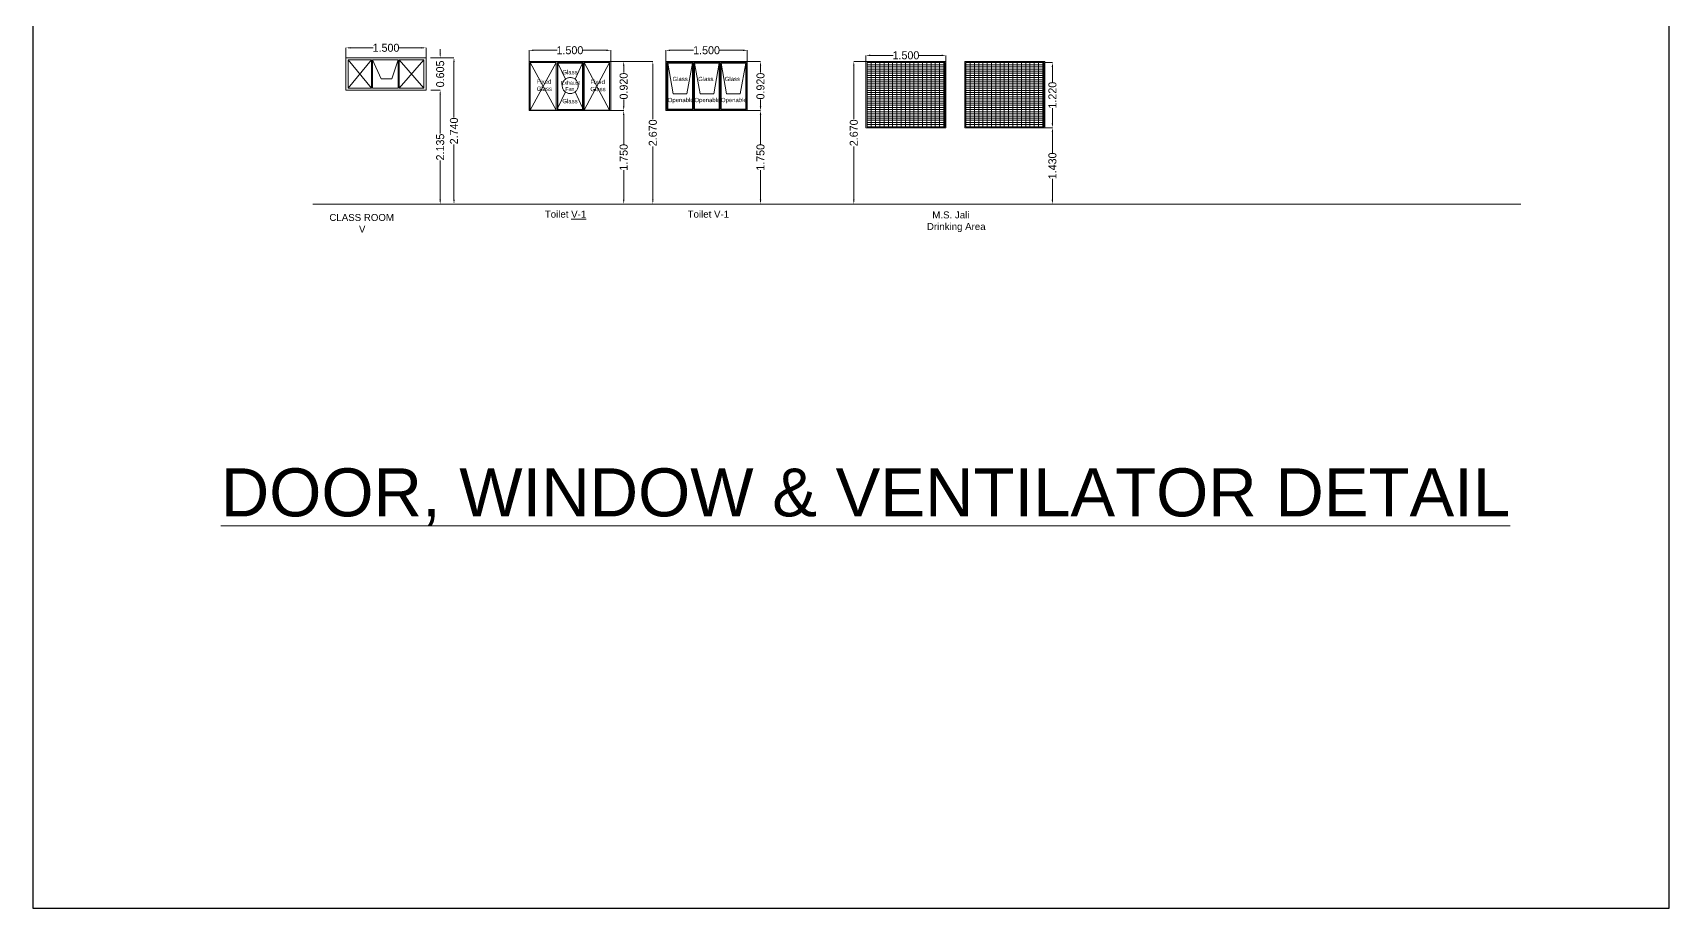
# Model space of a CAD drawing. Header units: millimetres. Extents: x 3614 to 12428, y -844 to 6844.
# Drawn here: x 5634.69 to 5665.36, y -804.08 to -787.68 of the extents above; entities that cross this region are included whole.
import ezdxf

# ---------------------------------------------------------------- set-up
doc = ezdxf.new("R2010")
doc.units = ezdxf.units.MM
doc.header["$LTSCALE"] = 40
doc.header["$MEASUREMENT"] = 0
doc.header["$PDMODE"] = 32
doc.header["$PDSIZE"] = 0.02
doc.linetypes.add('DASHED', pattern=[0.75, 0.5, -0.25])
doc.layers.get('Defpoints').update_dxf_attribs({"linetype": 'CONTINUOUS', "lineweight": 20})
for name, color, linetype, lineweight in [('brick Hatch', 30, 'CONTINUOUS', 13), ('CUBICAL TOILET', 160, 'CONTINUOUS', 15), ('Dim', 220, 'CONTINUOUS', 15), ('Dotted', 23, 'DASHED', 15), ('FLOOR FINISH', 10, 'CONTINUOUS', 15), ('TEXT', 7, 'CONTINUOUS', 20), ('Ventilator', 6, 'DASHED', 18), ('Wall', 7, 'CONTINUOUS', 30)]:
    doc.layers.add(name, color=color, linetype=linetype, lineweight=lineweight)
doc.styles.add('DIM', font='arial.ttf')
doc.styles.add('L120', font='simplex.shx', dxfattribs={"height": 1})
doc.styles.add('Tabrej', font='GOTHIC.TTF')
doc.dimstyles.new('Tabrej', dxfattribs={"dimtxt": 0.5, "dimasz": 0.45, "dimexe": 0.18, "dimexo": 0.0625, "dimgap": 0.09, "dimtad": 0, "dimdec": 3, "dimzin": 0, "dimdsep": 46, "dimtxsty": 'Tabrej', "dimcen": 0, "dimclrd": 256, "dimclre": 256, "dimclrt": 7, "dimaunit": 1, "dimadec": 3, "dimazin": 0, "dimtfac": 1, "dimtdec": 3, "dimtofl": 0, "dimtmove": 0, "dimatfit": 3, "dimfxl": 0, "dimtolj": 1, "dimtzin": 0, "dimlwd": -1, "dimlwe": -1, "dimarcsym": 0})

# ---------------------------------------------------------------- blocks, each defined once
blk = doc.blocks.new('*D319')
at = {"layer": 'Defpoints', "color": 0, "ltscale": 0.05, "transparency": 16777216}
for p in [(5642.143, -788.15), (5642.152, -788.755), (5642.326, -788.755)]:
    blk.add_point(p, dxfattribs=at)
at = {"layer": 'Dim', "ltscale": 0.05, "transparency": 16777216}
for p, q in [((5642.326, -788.07), (5642.326, -787.99)), ((5642.143, -788.15), (5642.326, -788.15)), ((5642.152, -788.755), (5642.326, -788.755)), ((5642.326, -788.835), (5642.326, -788.915))]:
    blk.add_line(p, q, dxfattribs=at)
for points in [[(5642.312, -788.07), (5642.339, -788.07), (5642.326, -788.15)], [(5642.312, -788.835), (5642.339, -788.835), (5642.326, -788.755)]]:
    blk.add_solid(points, dxfattribs=at)
at = {"layer": 'Dim', "color": 7, "ltscale": 0.05, "transparency": 16777216, "insert": (5642.326, -788.452), "char_height": 0.15, "attachment_point": 5, "rotation": 90, "style": 'Tabrej'}
blk.add_mtext('\\A1;0.605', dxfattribs=at)
blk = doc.blocks.new('*D320')
at = {"layer": 'Defpoints', "color": 0, "ltscale": 0.05, "transparency": 16777216}
for p in [(5642.06, -787.963), (5640.56, -788.15), (5642.06, -788.15)]:
    blk.add_point(p, dxfattribs=at)
at = {"layer": 'Dim', "ltscale": 0.05, "transparency": 16777216}
for p, q in [((5640.56, -788.15), (5640.56, -787.963)), ((5640.64, -787.963), (5641.068, -787.963)), ((5641.98, -787.963), (5641.552, -787.963)), ((5642.06, -788.15), (5642.06, -787.963))]:
    blk.add_line(p, q, dxfattribs=at)
for points in [[(5640.64, -787.95), (5640.64, -787.976), (5640.56, -787.963)], [(5641.98, -787.95), (5641.98, -787.976), (5642.06, -787.963)]]:
    blk.add_solid(points, dxfattribs=at)
at = {"layer": 'Dim', "color": 7, "ltscale": 0.05, "transparency": 16777216, "insert": (5641.31, -787.963), "char_height": 0.15, "attachment_point": 5, "style": 'Tabrej'}
blk.add_mtext('\\A1;1.500', dxfattribs=at)
blk = doc.blocks.new('*D321')
at = {"layer": 'Defpoints', "color": 0, "ltscale": 0.05, "transparency": 16777216}
for p in [(5642.152, -788.755), (5642.03, -790.89), (5642.326, -790.89)]:
    blk.add_point(p, dxfattribs=at)
at = {"layer": 'Dim', "ltscale": 0.05, "transparency": 16777216}
for p, q in [((5642.152, -788.755), (5642.326, -788.755)), ((5642.326, -788.835), (5642.326, -789.57)), ((5642.326, -790.81), (5642.326, -790.075)), ((5642.03, -790.89), (5642.326, -790.89))]:
    blk.add_line(p, q, dxfattribs=at)
for points in [[(5642.312, -788.835), (5642.339, -788.835), (5642.326, -788.755)], [(5642.312, -790.81), (5642.339, -790.81), (5642.326, -790.89)]]:
    blk.add_solid(points, dxfattribs=at)
at = {"layer": 'Dim', "color": 7, "ltscale": 0.05, "transparency": 16777216, "insert": (5642.326, -789.822), "char_height": 0.15, "attachment_point": 5, "rotation": 90, "style": 'Tabrej'}
blk.add_mtext('\\A1;2.135', dxfattribs=at)
blk = doc.blocks.new('*D322')
at = {"layer": 'Defpoints', "color": 0, "ltscale": 0.05, "transparency": 16777216}
for p in [(5642.173, -788.15), (5642.584, -790.89), (5642.584, -790.89)]:
    blk.add_point(p, dxfattribs=at)
at = {"layer": 'Dim', "ltscale": 0.05, "transparency": 16777216}
for p, q in [((5642.173, -788.15), (5642.584, -788.15)), ((5642.584, -788.23), (5642.584, -789.266)), ((5642.584, -790.81), (5642.584, -789.774))]:
    blk.add_line(p, q, dxfattribs=at)
for points in [[(5642.571, -788.23), (5642.597, -788.23), (5642.584, -788.15)], [(5642.571, -790.81), (5642.597, -790.81), (5642.584, -790.89)]]:
    blk.add_solid(points, dxfattribs=at)
at = {"layer": 'Dim', "color": 7, "ltscale": 0.05, "transparency": 16777216, "insert": (5642.584, -789.52), "char_height": 0.15, "attachment_point": 5, "rotation": 90, "style": 'Tabrej'}
blk.add_mtext('\\A1;2.740', dxfattribs=at)
blk = doc.blocks.new('*D305')
at = {"layer": 'Defpoints', "color": 0, "ltscale": 0.05, "transparency": 16777216}
for p in [(5653.659, -788.24), (5653.801, -788.24), (5653.659, -789.46)]:
    blk.add_point(p, dxfattribs=at)
at = {"layer": 'Dim', "ltscale": 0.05, "transparency": 16777216}
for p, q in [((5653.659, -788.24), (5653.801, -788.24)), ((5653.801, -788.32), (5653.801, -788.608)), ((5653.801, -789.38), (5653.801, -789.093)), ((5653.659, -789.46), (5653.801, -789.46))]:
    blk.add_line(p, q, dxfattribs=at)
for points in [[(5653.787, -788.32), (5653.814, -788.32), (5653.801, -788.24)], [(5653.787, -789.38), (5653.814, -789.38), (5653.801, -789.46)]]:
    blk.add_solid(points, dxfattribs=at)
at = {"layer": 'Dim', "color": 7, "ltscale": 0.05, "transparency": 16777216, "insert": (5653.801, -788.85), "char_height": 0.15, "attachment_point": 5, "rotation": 90, "style": 'Tabrej'}
blk.add_mtext('\\A1;1.220', dxfattribs=at)
blk = doc.blocks.new('*D306')
at = {"layer": 'Defpoints', "color": 0, "ltscale": 0.05, "transparency": 16777216}
for p in [(5650.335, -788.22), (5650.078, -790.89), (5650.335, -790.89)]:
    blk.add_point(p, dxfattribs=at)
at = {"layer": 'Dim', "ltscale": 0.05, "transparency": 16777216}
for p, q in [((5650.335, -788.22), (5650.078, -788.22)), ((5650.078, -788.3), (5650.078, -789.301)), ((5650.078, -790.81), (5650.078, -789.809)), ((5650.335, -790.89), (5650.078, -790.89))]:
    blk.add_line(p, q, dxfattribs=at)
for points in [[(5650.064, -788.3), (5650.091, -788.3), (5650.078, -788.22)], [(5650.064, -790.81), (5650.091, -790.81), (5650.078, -790.89)]]:
    blk.add_solid(points, dxfattribs=at)
at = {"layer": 'Dim', "color": 7, "ltscale": 0.05, "transparency": 16777216, "insert": (5650.078, -789.555), "char_height": 0.15, "attachment_point": 5, "rotation": 90, "style": 'Tabrej'}
blk.add_mtext('\\A1;2.670', dxfattribs=at)
blk = doc.blocks.new('*D307')
at = {"layer": 'Defpoints', "color": 0, "ltscale": 0.05, "transparency": 16777216}
for p in [(5653.801, -789.46), (5653.701, -790.89), (5653.801, -790.89)]:
    blk.add_point(p, dxfattribs=at)
at = {"layer": 'Dim', "ltscale": 0.05, "transparency": 16777216}
for p, q in [((5653.801, -789.54), (5653.801, -789.933)), ((5653.801, -790.81), (5653.801, -790.417)), ((5653.701, -790.89), (5653.801, -790.89))]:
    blk.add_line(p, q, dxfattribs=at)
for points in [[(5653.787, -789.54), (5653.814, -789.54), (5653.801, -789.46)], [(5653.787, -790.81), (5653.814, -790.81), (5653.801, -790.89)]]:
    blk.add_solid(points, dxfattribs=at)
at = {"layer": 'Dim', "color": 7, "ltscale": 0.05, "transparency": 16777216, "insert": (5653.801, -790.175), "char_height": 0.15, "attachment_point": 5, "rotation": 90, "style": 'Tabrej'}
blk.add_mtext('\\A1;1.430', dxfattribs=at)
blk = doc.blocks.new('*D308')
at = {"layer": 'Defpoints', "color": 0, "ltscale": 0.05, "transparency": 16777216}
for p in [(5645.521, -789.14), (5645.521, -790.89), (5645.765, -790.89)]:
    blk.add_point(p, dxfattribs=at)
at = {"layer": 'Dim', "ltscale": 0.05, "transparency": 16777216}
for p, q in [((5645.521, -789.14), (5645.765, -789.14)), ((5645.765, -789.22), (5645.765, -789.773)), ((5645.765, -790.81), (5645.765, -790.257)), ((5645.521, -790.89), (5645.765, -790.89))]:
    blk.add_line(p, q, dxfattribs=at)
for points in [[(5645.752, -789.22), (5645.778, -789.22), (5645.765, -789.14)], [(5645.752, -790.81), (5645.778, -790.81), (5645.765, -790.89)]]:
    blk.add_solid(points, dxfattribs=at)
at = {"layer": 'Dim', "color": 7, "ltscale": 0.05, "transparency": 16777216, "insert": (5645.765, -790.015), "char_height": 0.15, "attachment_point": 5, "rotation": 90, "style": 'Tabrej'}
blk.add_mtext('\\A1;1.750 ', dxfattribs=at)
blk = doc.blocks.new('*D309')
at = {"layer": 'Defpoints', "color": 0, "ltscale": 0.05, "transparency": 16777216}
for p in [(5645.521, -788.22), (5645.765, -788.22), (5645.521, -789.14)]:
    blk.add_point(p, dxfattribs=at)
at = {"layer": 'Dim', "ltscale": 0.05, "transparency": 16777216}
for p, q in [((5645.521, -788.22), (5645.765, -788.22)), ((5645.765, -788.3), (5645.765, -788.427)), ((5645.521, -789.14), (5645.765, -789.14)), ((5645.765, -789.06), (5645.765, -788.934))]:
    blk.add_line(p, q, dxfattribs=at)
for points in [[(5645.752, -788.3), (5645.778, -788.3), (5645.765, -788.22)], [(5645.752, -789.06), (5645.778, -789.06), (5645.765, -789.14)]]:
    blk.add_solid(points, dxfattribs=at)
at = {"layer": 'Dim', "color": 7, "ltscale": 0.05, "transparency": 16777216, "insert": (5645.765, -788.68), "char_height": 0.15, "attachment_point": 5, "rotation": 90, "style": 'Tabrej'}
blk.add_mtext('\\A1;0.920', dxfattribs=at)
blk = doc.blocks.new('*D310')
at = {"layer": 'Defpoints', "color": 0, "ltscale": 0.05, "transparency": 16777216}
for p in [(5645.521, -788.22), (5645.521, -790.89), (5646.311, -790.89)]:
    blk.add_point(p, dxfattribs=at)
at = {"layer": 'Dim', "ltscale": 0.05, "transparency": 16777216}
for p, q in [((5645.521, -788.22), (5646.311, -788.22)), ((5646.311, -788.3), (5646.311, -789.301)), ((5646.311, -790.81), (5646.311, -789.809)), ((5645.521, -790.89), (5646.311, -790.89))]:
    blk.add_line(p, q, dxfattribs=at)
for points in [[(5646.298, -788.3), (5646.324, -788.3), (5646.311, -788.22)], [(5646.298, -790.81), (5646.324, -790.81), (5646.311, -790.89)]]:
    blk.add_solid(points, dxfattribs=at)
at = {"layer": 'Dim', "color": 7, "ltscale": 0.05, "transparency": 16777216, "insert": (5646.311, -789.555), "char_height": 0.15, "attachment_point": 5, "rotation": 90, "style": 'Tabrej'}
blk.add_mtext('\\A1;2.670 ', dxfattribs=at)
blk = doc.blocks.new('*D311')
at = {"layer": 'Defpoints', "color": 0, "ltscale": 0.05, "transparency": 16777216}
for p in [(5643.993, -788.22), (5645.521, -788.009), (5645.521, -788.22)]:
    blk.add_point(p, dxfattribs=at)
at = {"layer": 'Dim', "ltscale": 0.05, "transparency": 16777216}
for p, q in [((5643.993, -788.22), (5643.993, -788.009)), ((5644.073, -788.009), (5644.515, -788.009)), ((5645.441, -788.009), (5644.999, -788.009)), ((5645.521, -788.22), (5645.521, -788.009))]:
    blk.add_line(p, q, dxfattribs=at)
for points in [[(5644.073, -787.996), (5644.073, -788.023), (5643.993, -788.009)], [(5645.441, -787.996), (5645.441, -788.023), (5645.521, -788.009)]]:
    blk.add_solid(points, dxfattribs=at)
at = {"layer": 'Dim', "color": 7, "ltscale": 0.05, "transparency": 16777216, "insert": (5644.757, -788.009), "char_height": 0.15, "attachment_point": 5, "style": 'Tabrej'}
blk.add_mtext('\\A1;1.500 ', dxfattribs=at)
blk = doc.blocks.new('*D312')
at = {"layer": 'Defpoints', "color": 0, "ltscale": 0.05, "transparency": 16777216}
for p in [(5648.101, -789.14), (5648.101, -790.89), (5648.329, -790.89)]:
    blk.add_point(p, dxfattribs=at)
at = {"layer": 'Dim', "ltscale": 0.05, "transparency": 16777216}
for p, q in [((5648.101, -789.14), (5648.329, -789.14)), ((5648.329, -789.22), (5648.329, -789.773)), ((5648.329, -790.81), (5648.329, -790.257)), ((5648.101, -790.89), (5648.329, -790.89))]:
    blk.add_line(p, q, dxfattribs=at)
for points in [[(5648.316, -789.22), (5648.343, -789.22), (5648.329, -789.14)], [(5648.316, -790.81), (5648.343, -790.81), (5648.329, -790.89)]]:
    blk.add_solid(points, dxfattribs=at)
at = {"layer": 'Dim', "color": 7, "ltscale": 0.05, "transparency": 16777216, "insert": (5648.329, -790.015), "char_height": 0.15, "attachment_point": 5, "rotation": 90, "style": 'Tabrej'}
blk.add_mtext('\\A1;1.750 ', dxfattribs=at)
blk = doc.blocks.new('*D313')
at = {"layer": 'Defpoints', "color": 0, "ltscale": 0.05, "transparency": 16777216}
for p in [(5648.082, -788.22), (5648.329, -788.22), (5648.082, -789.14)]:
    blk.add_point(p, dxfattribs=at)
at = {"layer": 'Dim', "ltscale": 0.05, "transparency": 16777216}
for p, q in [((5648.082, -788.22), (5648.329, -788.22)), ((5648.329, -788.3), (5648.329, -788.427)), ((5648.082, -789.14), (5648.329, -789.14)), ((5648.329, -789.06), (5648.329, -788.934))]:
    blk.add_line(p, q, dxfattribs=at)
for points in [[(5648.316, -788.3), (5648.343, -788.3), (5648.329, -788.22)], [(5648.316, -789.06), (5648.343, -789.06), (5648.329, -789.14)]]:
    blk.add_solid(points, dxfattribs=at)
at = {"layer": 'Dim', "color": 7, "ltscale": 0.05, "transparency": 16777216, "insert": (5648.329, -788.68), "char_height": 0.15, "attachment_point": 5, "rotation": 90, "style": 'Tabrej'}
blk.add_mtext('\\A1;0.920', dxfattribs=at)
blk = doc.blocks.new('*D314')
at = {"layer": 'Defpoints', "color": 0, "ltscale": 0.05, "transparency": 16777216}
for p in [(5646.554, -788.009), (5646.554, -788.22), (5648.082, -788.22)]:
    blk.add_point(p, dxfattribs=at)
at = {"layer": 'Dim', "ltscale": 0.05, "transparency": 16777216}
for p, q in [((5646.554, -788.22), (5646.554, -788.009)), ((5646.634, -788.009), (5647.076, -788.009)), ((5648.002, -788.009), (5647.56, -788.009)), ((5648.082, -788.22), (5648.082, -788.009))]:
    blk.add_line(p, q, dxfattribs=at)
for points in [[(5646.634, -787.996), (5646.634, -788.023), (5646.554, -788.009)], [(5648.002, -787.996), (5648.002, -788.023), (5648.082, -788.009)]]:
    blk.add_solid(points, dxfattribs=at)
at = {"layer": 'Dim', "color": 7, "ltscale": 0.05, "transparency": 16777216, "insert": (5647.318, -788.009), "char_height": 0.15, "attachment_point": 5, "style": 'Tabrej'}
blk.add_mtext('\\A1;1.500', dxfattribs=at)
blk = doc.blocks.new('*D359')
at = {"layer": 'Defpoints', "color": 0, "ltscale": 0.05, "transparency": 16777216}
for p in [(5650.305, -788.22), (5651.805, -788.104), (5651.805, -788.22)]:
    blk.add_point(p, dxfattribs=at)
at = {"layer": 'Dim', "ltscale": 0.05, "transparency": 16777216}
for p, q in [((5650.305, -788.22), (5650.305, -788.104)), ((5650.385, -788.104), (5650.813, -788.104)), ((5651.725, -788.104), (5651.298, -788.104)), ((5651.805, -788.22), (5651.805, -788.104))]:
    blk.add_line(p, q, dxfattribs=at)
for points in [[(5650.385, -788.091), (5650.385, -788.118), (5650.305, -788.104)], [(5651.725, -788.091), (5651.725, -788.118), (5651.805, -788.104)]]:
    blk.add_solid(points, dxfattribs=at)
at = {"layer": 'Dim', "color": 7, "ltscale": 0.05, "transparency": 16777216, "insert": (5651.055, -788.104), "char_height": 0.15, "attachment_point": 5, "style": 'Tabrej'}
blk.add_mtext('\\A1;1.500', dxfattribs=at)

msp = doc.modelspace()

# ---------------------------------------------------------------- linework, layer by layer
at = {"layer": 'brick Hatch', "ltscale": 0.05}
for p, q in [((5650.3254, -789.4403), (5650.3254, -788.2403)), ((5650.3254, -788.2403), (5651.7854, -788.2403)), ((5650.3254, -788.2803), (5651.7854, -788.2803)), ((5650.4054, -789.4403), (5650.4054, -788.2403)), ((5650.4854, -789.4403), (5650.4854, -788.2403)), ((5650.5654, -789.4403), (5650.5654, -788.2403)), ((5650.6454, -789.4403), (5650.6454, -788.2403)), ((5650.7254, -789.4403), (5650.7254, -788.2403)), ((5650.8054, -789.4403), (5650.8054, -788.2403)), ((5650.8854, -789.4403), (5650.8854, -788.2403)), ((5650.9654, -789.4403), (5650.9654, -788.2403)), ((5651.0454, -789.4403), (5651.0454, -788.2403)), ((5651.1254, -789.4403), (5651.1254, -788.2403)), ((5651.2054, -789.4403), (5651.2054, -788.2403)), ((5651.2854, -789.4403), (5651.2854, -788.2403)), ((5651.3654, -789.4403), (5651.3654, -788.2403)), ((5651.4454, -789.4403), (5651.4454, -788.2403)), ((5651.5254, -789.4403), (5651.5254, -788.2403)), ((5651.6054, -789.4403), (5651.6054, -788.2403)), ((5651.6854, -789.4403), (5651.6854, -788.2403)), ((5651.7654, -789.4403), (5651.7654, -788.2403)), ((5652.179, -788.2803), (5653.639, -788.2803)), ((5652.259, -789.4403), (5652.259, -788.2403)), ((5652.339, -789.4403), (5652.339, -788.2403)), ((5652.419, -789.4403), (5652.419, -788.2403)), ((5652.499, -789.4403), (5652.499, -788.2403)), ((5652.579, -789.4403), (5652.579, -788.2403)), ((5652.659, -789.4403), (5652.659, -788.2403)), ((5652.739, -789.4403), (5652.739, -788.2403)), ((5652.819, -789.4403), (5652.819, -788.2403)), ((5652.899, -789.4403), (5652.899, -788.2403)), ((5652.979, -789.4403), (5652.979, -788.2403)), ((5653.059, -789.4403), (5653.059, -788.2403)), ((5653.139, -789.4403), (5653.139, -788.2403)), ((5653.219, -789.4403), (5653.219, -788.2403)), ((5653.299, -789.4403), (5653.299, -788.2403)), ((5653.379, -789.4403), (5653.379, -788.2403)), ((5653.459, -789.4403), (5653.459, -788.2403)), ((5653.539, -789.4403), (5653.539, -788.2403)), ((5653.619, -789.4403), (5653.619, -788.2403)), ((5650.3254, -788.3203), (5651.7854, -788.3203)), ((5650.3254, -788.3603), (5651.7854, -788.3603)), ((5650.3254, -788.4003), (5651.7854, -788.4003)), ((5650.3254, -788.4403), (5651.7854, -788.4403)), ((5650.3254, -788.4803), (5651.7854, -788.4803)), ((5650.3254, -788.5203), (5651.7854, -788.5203)), ((5650.3254, -788.5603), (5651.7854, -788.5603)), ((5650.3254, -788.6003), (5651.7854, -788.6003)), ((5652.179, -788.3203), (5653.639, -788.3203)), ((5652.179, -788.3603), (5653.639, -788.3603)), ((5652.179, -788.4003), (5653.639, -788.4003)), ((5652.179, -788.4403), (5653.639, -788.4403)), ((5652.179, -788.4803), (5653.639, -788.4803)), ((5652.179, -788.5203), (5653.639, -788.5203)), ((5652.179, -788.5603), (5653.639, -788.5603)), ((5652.179, -788.6003), (5653.639, -788.6003)), ((5650.3254, -788.6403), (5651.7854, -788.6403)), ((5650.3254, -788.6803), (5651.7854, -788.6803)), ((5650.3254, -788.7203), (5651.7854, -788.7203)), ((5650.3254, -788.7603), (5651.7854, -788.7603)), ((5650.3254, -788.8003), (5651.7854, -788.8003)), ((5650.3254, -788.8403), (5651.7854, -788.8403)), ((5650.3254, -788.8803), (5651.7854, -788.8803)), ((5652.179, -788.6403), (5653.639, -788.6403)), ((5652.179, -788.6803), (5653.639, -788.6803)), ((5652.179, -788.7203), (5653.639, -788.7203)), ((5652.179, -788.7603), (5653.639, -788.7603)), ((5652.179, -788.8003), (5653.639, -788.8003)), ((5652.179, -788.8403), (5653.639, -788.8403)), ((5652.179, -788.8803), (5653.639, -788.8803)), ((5650.3254, -788.9203), (5651.7854, -788.9203)), ((5650.3254, -788.9603), (5651.7854, -788.9603)), ((5650.3254, -789.0003), (5651.7854, -789.0003)), ((5650.3254, -789.0403), (5651.7854, -789.0403)), ((5650.3254, -789.0803), (5651.7854, -789.0803)), ((5650.3254, -789.1203), (5651.7854, -789.1203)), ((5650.3254, -789.1603), (5651.7854, -789.1603)), ((5650.3254, -789.2003), (5651.7854, -789.2003)), ((5652.179, -788.9203), (5653.639, -788.9203)), ((5652.179, -788.9603), (5653.639, -788.9603)), ((5652.179, -789.0003), (5653.639, -789.0003)), ((5652.179, -789.0403), (5653.639, -789.0403)), ((5652.179, -789.0803), (5653.639, -789.0803)), ((5652.179, -789.1203), (5653.639, -789.1203)), ((5652.179, -789.1603), (5653.639, -789.1603)), ((5652.179, -789.2003), (5653.639, -789.2003)), ((5650.3254, -789.2403), (5651.7854, -789.2403)), ((5650.3254, -789.2803), (5651.7854, -789.2803)), ((5650.3254, -789.3203), (5651.7854, -789.3203)), ((5650.3254, -789.3603), (5651.7854, -789.3603)), ((5650.3254, -789.4003), (5651.7854, -789.4003)), ((5652.179, -789.2403), (5653.639, -789.2403)), ((5652.179, -789.2803), (5653.639, -789.2803)), ((5652.179, -789.3203), (5653.639, -789.3203)), ((5652.179, -789.3603), (5653.639, -789.3603)), ((5652.179, -789.4003), (5653.639, -789.4003))]:
    msp.add_line(p, q, dxfattribs=at)
at = {"layer": 'CUBICAL TOILET', "ltscale": 0.05}
msp.add_line((5647.4481, -789.1403), (5647.4356, -789.1403), dxfattribs=at)
at = {"layer": 'Dotted', "ltscale": 0.15}
for p, q in [((5641.0353, -788.188), (5640.5978, -788.717)), ((5640.5978, -788.188), (5641.0353, -788.717)), ((5641.0553, -788.188), (5641.2208, -788.5459)), ((5641.5378, -788.188), (5641.4202, -788.5459)), ((5641.5578, -788.188), (5642.0218, -788.717)), ((5641.5578, -788.717), (5642.0218, -788.188)), ((5644.5016, -788.2403), (5644.0132, -789.1303)), ((5644.0132, -788.2403), (5644.5016, -789.1303)), ((5644.672, -788.5509), (5644.5316, -788.2503)), ((5644.8536, -788.5509), (5644.9941, -788.2503)), ((5645.0241, -789.1303), (5645.5012, -788.2403)), ((5645.0241, -788.2403), (5645.5012, -789.1303)), ((5646.5898, -788.2503), (5646.6929, -788.8233)), ((5647.0523, -788.2503), (5646.9491, -788.8233)), ((5647.0923, -788.2503), (5647.1954, -788.8233)), ((5647.5548, -788.2503), (5647.4516, -788.8233)), ((5647.5894, -788.2503), (5647.6926, -788.8233)), ((5648.0519, -788.2503), (5647.9488, -788.8233)), ((5641.2208, -788.5459), (5641.4202, -788.5459)), ((5644.672, -788.7897), (5644.5316, -789.0903)), ((5644.8536, -788.7897), (5644.9941, -789.0903)), ((5646.6929, -788.8233), (5646.9491, -788.8233)), ((5647.1954, -788.8233), (5647.4516, -788.8233)), ((5647.6926, -788.8233), (5647.9488, -788.8233))]:
    msp.add_line(p, q, dxfattribs=at)
msp.add_circle((5644.7628, -788.6703), 0.15, dxfattribs=at)
at = {"layer": 'FLOOR FINISH', "ltscale": 0.05}
msp.add_line((5639.9398, -790.89), (5662.5798, -790.89), dxfattribs=at)
at = {"layer": 'Ventilator', "linetype": 'Continuous'}
for p, q in [((5641.0353, -788.188), (5640.5978, -788.188)), ((5640.5978, -788.188), (5640.5978, -788.717)), ((5641.0353, -788.188), (5641.0353, -788.717)), ((5641.5378, -788.188), (5641.0553, -788.188)), ((5641.0553, -788.188), (5641.0553, -788.717)), ((5641.5378, -788.717), (5641.5378, -788.188)), ((5642.0218, -788.188), (5641.5578, -788.188)), ((5641.5578, -788.717), (5641.5578, -788.188)), ((5642.0218, -788.717), (5642.0218, -788.188)), ((5645.5212, -788.2203), (5643.9934, -788.2203)), ((5643.9934, -788.2203), (5643.9934, -789.1403)), ((5644.5016, -788.2403), (5644.0132, -788.2403)), ((5644.0132, -788.2403), (5644.0132, -789.1303)), ((5644.5016, -788.2403), (5644.5016, -789.1303)), ((5645.0041, -788.2403), (5644.5216, -788.2403)), ((5644.5216, -788.2403), (5644.5216, -789.1302)), ((5644.9941, -788.2503), (5644.5316, -788.2503)), ((5644.5316, -788.2503), (5644.5316, -789.1203)), ((5644.9941, -789.1203), (5644.9941, -788.2503)), ((5645.0041, -789.1303), (5645.0041, -788.2403)), ((5645.5012, -788.2403), (5645.0241, -788.2403)), ((5645.0241, -789.1303), (5645.0241, -788.2403)), ((5645.5012, -789.1303), (5645.5012, -788.2403)), ((5645.5212, -789.1403), (5645.5212, -788.2203)), ((5648.0819, -788.2203), (5646.5541, -788.2203)), ((5646.5541, -788.2203), (5646.5541, -789.1403)), ((5647.0623, -788.2403), (5646.5739, -788.2403)), ((5646.5739, -788.2403), (5646.5739, -789.1203)), ((5647.0523, -788.2503), (5646.5898, -788.2503)), ((5646.5898, -788.2503), (5646.5898, -789.1103)), ((5647.0523, -789.1103), (5647.0523, -788.2503)), ((5647.0623, -788.2403), (5647.0623, -789.1203)), ((5647.5648, -788.2403), (5647.0823, -788.2403)), ((5647.0823, -788.2403), (5647.0823, -789.1202)), ((5647.5548, -788.2503), (5647.0923, -788.2503)), ((5647.0923, -788.2503), (5647.0923, -789.1103)), ((5647.5548, -789.1103), (5647.5548, -788.2503)), ((5647.5648, -789.1203), (5647.5648, -788.2403)), ((5648.0619, -788.2403), (5647.5848, -788.2403)), ((5647.5848, -789.1203), (5647.5848, -788.2403)), ((5648.0519, -788.2503), (5647.5894, -788.2503)), ((5647.5894, -788.2503), (5647.5894, -789.1103)), ((5648.0519, -789.1103), (5648.0519, -788.2503)), ((5648.0619, -789.1203), (5648.0619, -788.2403)), ((5648.0819, -789.1403), (5648.0819, -788.2203)), ((5640.5978, -788.717), (5641.0353, -788.717)), ((5641.0553, -788.717), (5641.5378, -788.717)), ((5641.5578, -788.717), (5642.0218, -788.717)), ((5645.5212, -789.1403), (5643.9934, -789.1403)), ((5644.5016, -789.1303), (5644.0132, -789.1303)), ((5645.0041, -789.1303), (5644.5216, -789.1303)), ((5644.9941, -789.1203), (5644.5316, -789.1203)), ((5645.5012, -789.1303), (5645.0241, -789.1303)), ((5648.0819, -789.1403), (5646.5541, -789.1403)), ((5647.0623, -789.1203), (5646.5739, -789.1203)), ((5647.0523, -789.1103), (5646.5898, -789.1103)), ((5647.5648, -789.1203), (5647.0823, -789.1203)), ((5647.5548, -789.1103), (5647.0923, -789.1103)), ((5648.0619, -789.1203), (5647.5848, -789.1203)), ((5648.0519, -789.1103), (5647.5894, -789.1103))]:
    msp.add_line(p, q, dxfattribs=at)
msp.add_lwpolyline([(5641.5618, -788.755), (5642.0598, -788.755), (5642.0598, -788.15), (5640.5598, -788.15), (5640.5598, -788.755)], close=True, dxfattribs=at)
at = {"layer": 'Ventilator', "linetype": 'Continuous', "ltscale": 0.05}
for points in [[(5651.8054, -789.4603), (5650.3054, -789.4603), (5650.3054, -788.2203), (5651.8054, -788.2203)], [(5651.7854, -789.4403), (5650.3254, -789.4403), (5650.3254, -788.2403), (5651.7854, -788.2403)], [(5652.159, -789.4603), (5653.659, -789.4603), (5653.659, -788.2203), (5652.159, -788.2203)], [(5652.179, -789.4403), (5653.639, -789.4403), (5653.639, -788.2403), (5652.179, -788.2403)]]:
    msp.add_lwpolyline(points, close=True, dxfattribs=at)
at = {"layer": 'Wall', "ltscale": 0.05}
msp.add_lwpolyline([(5665.3618, -763.17), (5634.6886, -763.17), (5634.6886, -804.084), (5665.3618, -804.084)], close=True, dxfattribs=at)

# ---------------------------------------------------------------- texts
at = {"layer": 'TEXT', "width": 6.84177, "attachment_point": 1, "rotation": 0, "style": 'DIM'}
for s, insert, char_height in [('{\\fArial|b0|i0|c0|p34;Fixed \\PGlass}', (5644.1353, -788.5568), 0.08), ('{\\fArial|b0|i0|c0|p34;Exhaust \\P   Fan}', (5644.5901, -788.5826), 0.07), ('{\\fArial|b0|i0|c0|p34;Glass}', (5644.6151, -788.379), 0.08), ('{\\fArial|b0|i0|c0|p34;Fixed \\PGlass}', (5645.1406, -788.5615), 0.08), ('{\\fArial|b0|i0|c0|p34;\\PGlass}', (5646.6801, -788.3731), 0.08), ('{\\fArial|b0|i0|c0|p34;\\PGlass}', (5647.1615, -788.3731), 0.08), ('{\\fArial|b0|i0|c0|p34;\\PGlass}', (5647.6586, -788.3731), 0.08), ('{\\fArial|b0|i0|c0|p34;Openable}', (5646.5905, -788.9006), 0.08), ('{\\fArial|b0|i0|c0|p34;Openable}', (5647.0905, -788.9006), 0.08), ('{\\fArial|b0|i0|c0|p34;Openable}', (5647.5876, -788.9006), 0.08), ('{\\fArial|b0|i0|c0|p34;Glass}', (5644.6151, -788.9219), 0.08)]:
    msp.add_mtext(s, dxfattribs=dict(at, insert=insert, char_height=char_height))
at = {"layer": 'TEXT', "ltscale": 0.05, "char_height": 0.13, "attachment_point": 1, "rotation": 0, "style": 'DIM'}
for s, insert, width in [('Toilet {\\LV-1} ', (5644.2863, -791.0145), 1.553927), ('Toilet V-1', (5646.9634, -791.0145), 1.553927), ('   M.S. Jali  \\P Drinking Area', (5651.3977, -791.0284), 1.902558), ('        CLASS ROOM\\P                   V', (5639.8448, -791.0764), 2.662211)]:
    msp.add_mtext(s, dxfattribs=dict(at, insert=insert, width=width))
at = {"layer": 'TEXT', "ltscale": 0.05, "insert": (5638.2131, -795.8416), "char_height": 0.9, "width": 26.213365, "attachment_point": 1, "style": 'L120'}
msp.add_mtext('{\\fArial|b0|i0|c0|p34;\\LDOOR, WINDOW & VENTILATOR DETAIL}', dxfattribs=at)

# ---------------------------------------------------------------- dimensions: what is measured, and where the dimension line sits
at = {"layer": 'Dim', "ltscale": 0.05}
for base, p1, p2, picture, middle in [((5642.0598, -787.9629), (5640.5598, -788.15), (5642.0598, -788.15), '*D320', (5641.3098, -787.9629)), ((5651.8054, -788.1044), (5650.3054, -788.2203), (5651.8054, -788.2203), '*D359', (5651.0554, -788.1044))]:
    dim = msp.add_linear_dim(base=base, p1=p1, p2=p2, dimstyle='Tabrej', override={"dimtxt": 0.15, "dimasz": 0.08, "dimexe": 0, "dimexo": 0, "dimgap": 0, "dimpost": '\\X', "dimsah": 1, "dimdle": 0.2, "dimtmove": 2}, dxfattribs=at)
    dim.commit()
    dim.dimension.update_dxf_attribs({"geometry": picture, "text_midpoint": middle})
for base, p1, p2, picture, middle in [((5642.3255, -788.755), (5642.1434, -788.15), (5642.1525, -788.755), '*D319', (5642.3255, -788.4525)), ((5642.5839, -790.89), (5642.1734, -788.15), (5642.5839, -790.89), '*D322', (5642.5839, -789.52)), ((5648.3295, -788.2203), (5648.0819, -789.1403), (5648.0819, -788.2203), '*D313', (5648.3295, -788.6803)), ((5650.0776, -790.89), (5650.3354, -788.2203), (5650.3354, -790.89), '*D306', (5650.0776, -789.5551)), ((5653.8006, -788.2403), (5653.659, -789.4603), (5653.659, -788.2403), '*D305', (5653.8006, -788.8503)), ((5642.3255, -790.89), (5642.1525, -788.755), (5642.0298, -790.89), '*D321', (5642.3255, -789.8225)), ((5653.8006, -790.89), (5653.8006, -789.4603), (5653.7015, -790.89), '*D307', (5653.8006, -790.1751))]:
    dim = msp.add_linear_dim(base=base, p1=p1, p2=p2, angle=90, dimstyle='Tabrej', override={"dimtxt": 0.15, "dimasz": 0.08, "dimexe": 0, "dimexo": 0, "dimgap": 0, "dimpost": '\\X', "dimsah": 1, "dimdle": 0.2, "dimtmove": 2}, dxfattribs=at)
    dim.commit()
    dim.dimension.update_dxf_attribs({"geometry": picture, "text_midpoint": middle})
for base, p1, p2, text, picture, middle in [((5645.5212, -788.0092), (5643.9934, -788.2203), (5645.5212, -788.2203), '1.500 ', '*D311', (5644.7573, -788.0092)), ((5646.5541, -788.0092), (5648.0819, -788.2203), (5646.5541, -788.2203), '1.500', '*D314', (5647.318, -788.0092))]:
    dim = msp.add_linear_dim(base=base, p1=p1, p2=p2, text=text, dimstyle='Tabrej', override={"dimtxt": 0.15, "dimasz": 0.08, "dimexe": 0, "dimexo": 0, "dimgap": 0, "dimpost": '\\X', "dimsah": 1, "dimdle": 0.2, "dimtmove": 2}, dxfattribs=at)
    dim.commit()
    dim.dimension.update_dxf_attribs({"geometry": picture, "text_midpoint": middle})
for base, p1, p2, text, picture, middle in [((5645.7652, -788.2203), (5645.5212, -789.1403), (5645.5212, -788.2203), '0.920', '*D309', (5645.7652, -788.6803)), ((5646.3109, -790.89), (5645.5212, -788.2203), (5645.5212, -790.89), '2.670 ', '*D310', (5646.3109, -789.5551)), ((5645.7652, -790.89), (5645.5212, -789.1403), (5645.5212, -790.89), '1.750 ', '*D308', (5645.7652, -790.0151)), ((5648.3295, -790.89), (5648.1014, -789.1403), (5648.1014, -790.89), '1.750 ', '*D312', (5648.3295, -790.0151))]:
    dim = msp.add_linear_dim(base=base, p1=p1, p2=p2, angle=90, text=text, dimstyle='Tabrej', override={"dimtxt": 0.15, "dimasz": 0.08, "dimexe": 0, "dimexo": 0, "dimgap": 0, "dimpost": '\\X', "dimsah": 1, "dimdle": 0.2, "dimtmove": 2}, dxfattribs=at)
    dim.commit()
    dim.dimension.update_dxf_attribs({"geometry": picture, "text_midpoint": middle})

doc.saveas('drawing.dxf')
